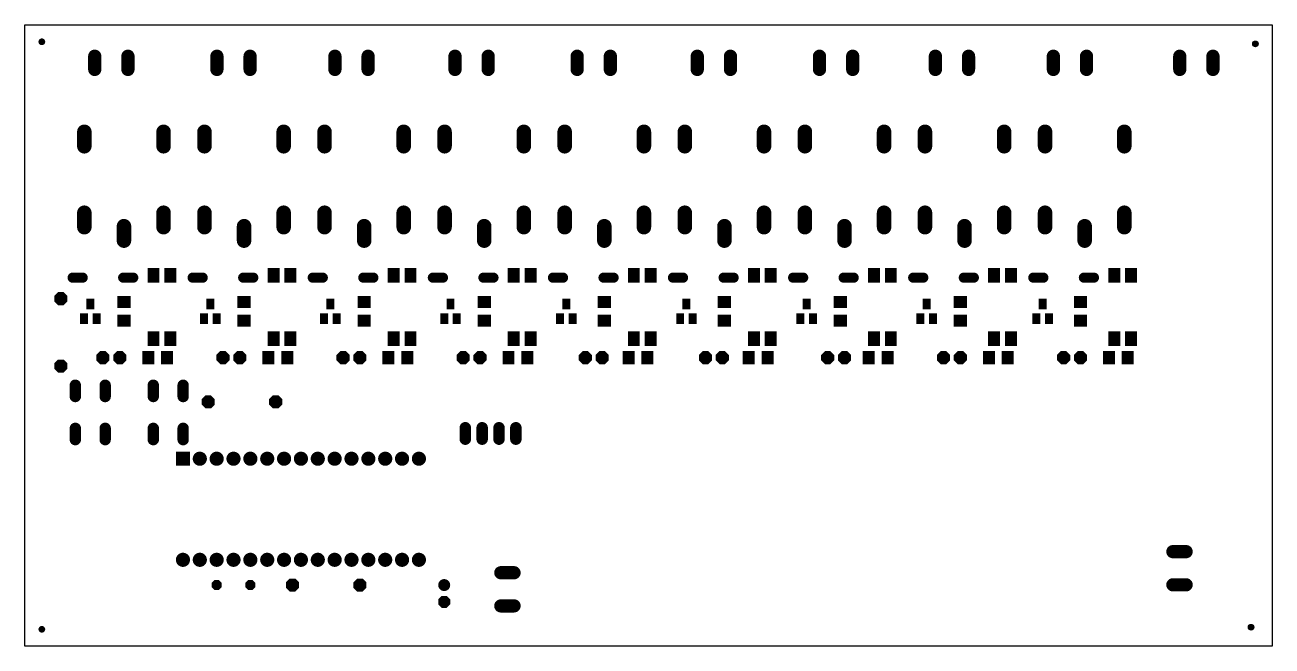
# Model space of a CAD drawing. Header units: millimetres. Extents: x 0 to 653, y 0 to 287.
# Drawn here: x 244.5 to 432.5, y -0.3 to 93.3 of the extents above; entities that cross this region are included whole.
import ezdxf

# ---------------------------------------------------------------- set-up
doc = ezdxf.new("R2010")
doc.units = ezdxf.units.MM
doc.layers.add('20', color=7, linetype='Continuous')
doc.layers.add('29', color=7, linetype='Continuous')

# ---------------------------------------------------------------- blocks, each defined once
blk = doc.blocks.new('ROUNDP')
at = {"const_width": 0.5}
blk.add_lwpolyline([(0, -0.25, 1), (0, 0.25, 1), (0, -0.25)], format="xyb", dxfattribs=at)
blk = doc.blocks.new('OCTAGONP')
at = {"const_width": 0.5}
blk.add_lwpolyline([(-0.25, -0.1036), (-0.25, 0.1036), (-0.1036, 0.25), (0.1036, 0.25), (0.25, 0.1036), (0.25, -0.1036), (0.1036, -0.25), (-0.1036, -0.25), (-0.25, -0.1036), (-0.25, 0.1036)], dxfattribs=at)
blk = doc.blocks.new('LONGP100')
at = {"const_width": 1}
blk.add_lwpolyline([(-0.5, 0), (0.5, 0)], dxfattribs=at)
at = {"const_width": 0.5}
for points in [[(-0.5, 0.25, 1), (-0.5, -0.25)], [(0.5, -0.25, 1), (0.5, 0.25)]]:
    blk.add_lwpolyline(points, format="xyb", dxfattribs=at)
blk = doc.blocks.new('SQUAREP')
blk.add_solid([(-0.5, -0.5), (0.5, -0.5), (-0.5, 0.5), (0.5, 0.5)])
blk = doc.blocks.new('RECT')
blk.add_solid([(-0.5, -0.5), (0.5, -0.5), (-0.5, 0.5), (0.5, 0.5)])

msp = doc.modelspace()

# ---------------------------------------------------------------- linework, layer by layer
at = {"layer": '20'}
for p, q in [((244.55, 93.33), (432.49, 93.33)), ((244.55, -0.32), (244.55, 93.33)), ((432.49, 93.33), (432.49, -0.32)), ((432.49, -0.32), (244.55, -0.32))]:
    msp.add_line(p, q, dxfattribs=at)
for centre in [(247.09, 90.79), (429.97, 90.48), (247.09, 2.21), (429.33, 2.53)]:
    msp.add_circle(centre, 0.4, dxfattribs=at)
at = {"layer": '29', "const_width": 0.502}
for points in [[(247.09, 91.05, -1), (247.09, 90.54, -1), (247.09, 91.05)], [(429.97, 90.73, -1), (429.97, 90.23, -1), (429.97, 90.73)], [(247.09, 2.46, -1), (247.09, 1.96, -1), (247.09, 2.46)], [(429.33, 2.78, -1), (429.33, 2.28, -1), (429.33, 2.78)]]:
    msp.add_lwpolyline(points, format="xyb", dxfattribs=at)

# ---------------------------------------------------------------- block references
at = {"layer": '29'}
for name, p, xscale, yscale, rotation in [('LONGP100', (255.07, 87.62), -1.9939, 1.9939, 90), ('LONGP100', (260.07, 87.62), -1.9939, 1.9939, 90), ('LONGP100', (273.48, 87.62), -1.9939, 1.9939, 90), ('LONGP100', (278.48, 87.62), -1.9939, 1.9939, 90), ('LONGP100', (291.26, 87.62), -1.9939, 1.9939, 90), ('LONGP100', (296.26, 87.62), -1.9939, 1.9939, 90), ('LONGP100', (309.36, 87.62), -1.9939, 1.9939, 90), ('LONGP100', (314.36, 87.62), -1.9939, 1.9939, 90), ('LONGP100', (327.77, 87.62), -1.9939, 1.9939, 90), ('LONGP100', (332.77, 87.62), -1.9939, 1.9939, 90), ('LONGP100', (345.87, 87.62), -1.9939, 1.9939, 90), ('LONGP100', (350.87, 87.62), -1.9939, 1.9939, 90), ('LONGP100', (364.29, 87.62), -1.9939, 1.9939, 90), ('LONGP100', (369.29, 87.62), -1.9939, 1.9939, 90), ('LONGP100', (381.75, 87.62), -1.9939, 1.9939, 90), ('LONGP100', (386.75, 87.62), -1.9939, 1.9939, 90), ('LONGP100', (399.53, 87.62), -1.9939, 1.9939, 90), ('LONGP100', (404.53, 87.62), -1.9939, 1.9939, 90), ('LONGP100', (418.58, 87.62), -1.9939, 1.9939, 90), ('LONGP100', (423.58, 87.62), -1.9939, 1.9939, 90), ('LONGP100', (253.5, 76.13), -2.1844, 2.1844, 270), ('LONGP100', (265.44, 76.13), -2.1844, 2.1844, 270), ('LONGP100', (271.6, 76.13), -2.1844, 2.1844, 270), ('LONGP100', (283.54, 76.13), -2.1844, 2.1844, 270), ('LONGP100', (289.7, 76.13), -2.1844, 2.1844, 270), ('LONGP100', (301.63, 76.13), -2.1844, 2.1844, 270), ('LONGP100', (307.79, 76.13), -2.1844, 2.1844, 270), ('LONGP100', (319.73, 76.13), -2.1844, 2.1844, 270), ('LONGP100', (325.89, 76.13), -2.1844, 2.1844, 270), ('LONGP100', (337.83, 76.13), -2.1844, 2.1844, 270), ('LONGP100', (343.99, 76.13), -2.1844, 2.1844, 270), ('LONGP100', (355.93, 76.13), -2.1844, 2.1844, 270), ('LONGP100', (362.09, 76.13), -2.1844, 2.1844, 270), ('LONGP100', (374.02, 76.13), -2.1844, 2.1844, 270), ('LONGP100', (380.18, 76.13), -2.1844, 2.1844, 270), ('LONGP100', (392.12, 76.13), -2.1844, 2.1844, 270), ('LONGP100', (398.28, 76.13), -2.1844, 2.1844, 270), ('LONGP100', (410.22, 76.13), -2.1844, 2.1844, 270), ('LONGP100', (253.5, 63.93), -2.1844, 2.1844, 270), ('LONGP100', (265.44, 63.93), -2.1844, 2.1844, 270), ('LONGP100', (271.6, 63.93), -2.1844, 2.1844, 270), ('LONGP100', (283.54, 63.93), -2.1844, 2.1844, 270), ('LONGP100', (289.7, 63.93), -2.1844, 2.1844, 270), ('LONGP100', (301.63, 63.93), -2.1844, 2.1844, 270), ('LONGP100', (307.79, 63.93), -2.1844, 2.1844, 270), ('LONGP100', (319.73, 63.93), -2.1844, 2.1844, 270), ('LONGP100', (325.89, 63.93), -2.1844, 2.1844, 270), ('LONGP100', (337.83, 63.93), -2.1844, 2.1844, 270), ('LONGP100', (343.99, 63.93), -2.1844, 2.1844, 270), ('LONGP100', (355.93, 63.93), -2.1844, 2.1844, 270), ('LONGP100', (362.09, 63.93), -2.1844, 2.1844, 270), ('LONGP100', (374.02, 63.93), -2.1844, 2.1844, 270), ('LONGP100', (380.18, 63.93), -2.1844, 2.1844, 270), ('LONGP100', (392.12, 63.93), -2.1844, 2.1844, 270), ('LONGP100', (398.28, 63.93), -2.1844, 2.1844, 270), ('LONGP100', (410.22, 63.93), -2.1844, 2.1844, 270), ('LONGP100', (259.47, 61.9), -2.1844, 2.1844, 270), ('LONGP100', (277.57, 61.9), -2.1844, 2.1844, 270), ('LONGP100', (295.67, 61.9), -2.1844, 2.1844, 270), ('LONGP100', (313.76, 61.9), -2.1844, 2.1844, 270), ('LONGP100', (331.86, 61.9), -2.1844, 2.1844, 270), ('LONGP100', (349.96, 61.9), -2.1844, 2.1844, 270), ('LONGP100', (368.06, 61.9), -2.1844, 2.1844, 270), ('LONGP100', (386.15, 61.9), -2.1844, 2.1844, 270), ('LONGP100', (404.25, 61.9), -2.1844, 2.1844, 270), ('RECT', (263.92, 55.56), -1.8032, 2.2032, 180), ('RECT', (266.46, 55.56), -1.8032, 2.2032, 180), ('RECT', (282.01, 55.56), -1.8032, 2.2032, 180), ('RECT', (284.55, 55.56), -1.8032, 2.2032, 180), ('RECT', (300.11, 55.56), -1.8032, 2.2032, 180), ('RECT', (302.65, 55.56), -1.8032, 2.2032, 180), ('RECT', (318.21, 55.56), -1.8032, 2.2032, 180), ('RECT', (320.75, 55.56), -1.8032, 2.2032, 180), ('RECT', (336.31, 55.56), -1.8032, 2.2032, 180), ('RECT', (338.85, 55.56), -1.8032, 2.2032, 180), ('RECT', (354.4, 55.56), -1.8032, 2.2032, 180), ('RECT', (356.94, 55.56), -1.8032, 2.2032, 180), ('RECT', (372.5, 55.56), -1.8032, 2.2032, 180), ('RECT', (375.04, 55.56), -1.8032, 2.2032, 180), ('RECT', (390.6, 55.56), -1.8032, 2.2032, 180), ('RECT', (393.14, 55.56), -1.8032, 2.2032, 180), ('RECT', (408.7, 55.56), -1.8032, 2.2032, 180), ('RECT', (411.24, 55.56), -1.8032, 2.2032, 180), ('OCTAGONP', (249.95, 52.06), -1.9812, 1.9812, 270), ('RECT', (259.47, 51.58), -1.8032, 2.0062, 90), ('RECT', (277.57, 51.58), -1.8032, 2.0062, 90), ('RECT', (295.67, 51.58), -1.8032, 2.0062, 90), ('RECT', (313.76, 51.58), -1.8032, 2.0062, 90), ('RECT', (331.86, 51.58), -1.8032, 2.0062, 90), ('RECT', (349.96, 51.58), -1.8032, 2.0062, 90), ('RECT', (367.42, 51.58), -1.8032, 2.0062, 90), ('RECT', (385.52, 51.58), -1.8032, 2.0062, 90), ('RECT', (403.62, 51.58), -1.8032, 2.0062, 90), ('RECT', (259.47, 48.73), -1.8032, 2.0062, 90), ('RECT', (277.57, 48.73), -1.8032, 2.0062, 90), ('RECT', (295.67, 48.73), -1.8032, 2.0062, 90), ('RECT', (313.76, 48.73), -1.8032, 2.0062, 90), ('RECT', (331.86, 48.73), -1.8032, 2.0062, 90), ('RECT', (349.96, 48.73), -1.8032, 2.0062, 90), ('RECT', (367.42, 48.73), -1.8032, 2.0062, 90), ('RECT', (385.52, 48.73), -1.8032, 2.0062, 90), ('RECT', (403.62, 48.73), -1.8032, 2.0062, 90), ('OCTAGONP', (256.3, 43.17), -1.9812, 1.9812, 180), ('OCTAGONP', (258.84, 43.17), -1.9812, 1.9812, 180), ('RECT', (263.13, 43.17), -1.8032, 2.0062, 180), ('RECT', (265.97, 43.17), -1.8032, 2.0062, 180), ('OCTAGONP', (274.39, 43.17), -1.9812, 1.9812, 180), ('OCTAGONP', (276.93, 43.17), -1.9812, 1.9812, 180), ('RECT', (281.23, 43.17), -1.8032, 2.0062, 180), ('RECT', (284.07, 43.17), -1.8032, 2.0062, 180), ('OCTAGONP', (292.49, 43.17), -1.9812, 1.9812, 180), ('OCTAGONP', (295.03, 43.17), -1.9812, 1.9812, 180), ('RECT', (299.32, 43.17), -1.8032, 2.0062, 180), ('RECT', (302.17, 43.17), -1.8032, 2.0062, 180), ('OCTAGONP', (310.59, 43.17), -1.9812, 1.9812, 180), ('OCTAGONP', (313.13, 43.17), -1.9812, 1.9812, 180), ('RECT', (317.42, 43.17), -1.8032, 2.0062, 180), ('RECT', (320.27, 43.17), -1.8032, 2.0062, 180), ('OCTAGONP', (329, 43.17), -1.9812, 1.9812, 180), ('OCTAGONP', (331.54, 43.17), -1.9812, 1.9812, 180), ('RECT', (335.52, 43.17), -1.8032, 2.0062, 180), ('RECT', (338.36, 43.17), -1.8032, 2.0062, 180), ('OCTAGONP', (347.1, 43.17), -1.9812, 1.9812, 180), ('OCTAGONP', (349.64, 43.17), -1.9812, 1.9812, 180), ('RECT', (353.62, 43.17), -1.8032, 2.0062, 180), ('RECT', (356.46, 43.17), -1.8032, 2.0062, 180), ('OCTAGONP', (365.52, 43.17), -1.9812, 1.9812, 180), ('OCTAGONP', (368.06, 43.17), -1.9812, 1.9812, 180), ('RECT', (371.71, 43.17), -1.8032, 2.0062, 180), ('RECT', (374.56, 43.17), -1.8032, 2.0062, 180), ('OCTAGONP', (382.98, 43.17), -1.9812, 1.9812, 180), ('OCTAGONP', (385.52, 43.17), -1.9812, 1.9812, 180), ('RECT', (389.81, 43.17), -1.8032, 2.0062, 180), ('RECT', (392.66, 43.17), -1.8032, 2.0062, 180), ('OCTAGONP', (401.08, 43.17), -1.9812, 1.9812, 180), ('OCTAGONP', (403.62, 43.17), -1.9812, 1.9812, 180), ('RECT', (407.91, 43.17), -1.8032, 2.0062, 180), ('RECT', (410.75, 43.17), -1.8032, 2.0062, 180), ('OCTAGONP', (249.95, 41.9), -1.9812, 1.9812, 270), ('LONGP100', (252.14, 38.16), -1.7112, 1.7112, 270), ('LONGP100', (256.64, 38.16), -1.7112, 1.7112, 270), ('LONGP100', (263.89, 38.16), -1.7112, 1.7112, 270), ('LONGP100', (268.39, 38.16), -1.7112, 1.7112, 270), ('OCTAGONP', (272.17, 36.5), -1.9812, 1.9812, 180), ('OCTAGONP', (282.33, 36.5), -1.9812, 1.9812, 180), ('LONGP100', (252.14, 31.66), -1.7112, 1.7112, 270), ('LONGP100', (256.64, 31.66), -1.7112, 1.7112, 270), ('LONGP100', (263.89, 31.66), -1.7112, 1.7112, 270), ('LONGP100', (268.39, 31.66), -1.7112, 1.7112, 270), ('LONGP100', (310.91, 31.74), -1.7272, 1.7272, 90), ('LONGP100', (313.45, 31.74), -1.7272, 1.7272, 90), ('LONGP100', (315.99, 31.74), -1.7272, 1.7272, 90), ('LONGP100', (318.53, 31.74), -1.7272, 1.7272, 90), ('OCTAGONP', (273.44, 8.88), -1.524, 1.524, 180), ('OCTAGONP', (278.52, 8.88), -1.524, 1.524, 180), ('ROUNDP', (307.73, 8.88), -1.8034, 1.8034, 90), ('OCTAGONP', (307.73, 6.34), -1.8034, 1.8034, 90)]:
    msp.add_blockref(name, p, dxfattribs=dict(at, xscale=xscale, yscale=yscale, rotation=rotation))
for name, p, xscale, yscale in [('LONGP100', (252.49, 55.23), -1.524, 1.524), ('LONGP100', (260.11, 55.23), -1.524, 1.524), ('LONGP100', (270.58, 55.23), -1.524, 1.524), ('LONGP100', (278.2, 55.23), -1.524, 1.524), ('LONGP100', (288.68, 55.23), -1.524, 1.524), ('LONGP100', (296.3, 55.23), -1.524, 1.524), ('LONGP100', (306.78, 55.23), -1.524, 1.524), ('LONGP100', (314.4, 55.23), -1.524, 1.524), ('LONGP100', (324.88, 55.23), -1.524, 1.524), ('LONGP100', (332.5, 55.23), -1.524, 1.524), ('LONGP100', (342.97, 55.23), -1.524, 1.524), ('LONGP100', (350.59, 55.23), -1.524, 1.524), ('LONGP100', (361.07, 55.23), -1.524, 1.524), ('LONGP100', (368.69, 55.23), -1.524, 1.524), ('LONGP100', (379.17, 55.23), -1.524, 1.524), ('LONGP100', (386.79, 55.23), -1.524, 1.524), ('LONGP100', (397.27, 55.23), -1.524, 1.524), ('LONGP100', (404.89, 55.23), -1.524, 1.524), ('RECT', (254.39, 51.25), -1.2032, 1.6032), ('RECT', (272.49, 51.25), -1.2032, 1.6032), ('RECT', (290.59, 51.25), -1.2032, 1.6032), ('RECT', (308.68, 51.25), -1.2032, 1.6032), ('RECT', (326.15, 51.25), -1.2032, 1.6032), ('RECT', (344.24, 51.25), -1.2032, 1.6032), ('RECT', (362.34, 51.25), -1.2032, 1.6032), ('RECT', (380.44, 51.25), -1.2032, 1.6032), ('RECT', (397.9, 51.25), -1.2032, 1.6032), ('RECT', (253.44, 49.05), -1.2032, 1.6032), ('RECT', (255.34, 49.05), -1.2032, 1.6032), ('RECT', (271.54, 49.05), -1.2032, 1.6032), ('RECT', (273.44, 49.05), -1.2032, 1.6032), ('RECT', (289.64, 49.05), -1.2032, 1.6032), ('RECT', (291.54, 49.05), -1.2032, 1.6032), ('RECT', (307.73, 49.05), -1.2032, 1.6032), ('RECT', (309.63, 49.05), -1.2032, 1.6032), ('RECT', (325.2, 49.05), -1.2032, 1.6032), ('RECT', (327.1, 49.05), -1.2032, 1.6032), ('RECT', (343.29, 49.05), -1.2032, 1.6032), ('RECT', (345.19, 49.05), -1.2032, 1.6032), ('RECT', (361.39, 49.05), -1.2032, 1.6032), ('RECT', (363.29, 49.05), -1.2032, 1.6032), ('RECT', (379.49, 49.05), -1.2032, 1.6032), ('RECT', (381.39, 49.05), -1.2032, 1.6032), ('RECT', (396.95, 49.05), -1.2032, 1.6032), ('RECT', (398.85, 49.05), -1.2032, 1.6032), ('RECT', (263.92, 46.02), -1.8032, 2.2032), ('RECT', (266.46, 46.02), -1.8032, 2.2032), ('RECT', (282.01, 46.02), -1.8032, 2.2032), ('RECT', (284.55, 46.02), -1.8032, 2.2032), ('RECT', (300.11, 46.02), -1.8032, 2.2032), ('RECT', (302.65, 46.02), -1.8032, 2.2032), ('RECT', (318.21, 46.02), -1.8032, 2.2032), ('RECT', (320.75, 46.02), -1.8032, 2.2032), ('RECT', (336.31, 46.02), -1.8032, 2.2032), ('RECT', (338.85, 46.02), -1.8032, 2.2032), ('RECT', (354.4, 46.02), -1.8032, 2.2032), ('RECT', (356.94, 46.02), -1.8032, 2.2032), ('RECT', (372.5, 46.02), -1.8032, 2.2032), ('RECT', (375.04, 46.02), -1.8032, 2.2032), ('RECT', (390.6, 46.02), -1.8032, 2.2032), ('RECT', (393.14, 46.02), -1.8032, 2.2032), ('RECT', (408.7, 46.02), -1.8032, 2.2032), ('RECT', (411.24, 46.02), -1.8032, 2.2032), ('SQUAREP', (268.36, 27.93), -2.1336, 2.1336), ('ROUNDP', (270.9, 27.93), -2.1336, 2.1336), ('ROUNDP', (273.44, 27.93), -2.1336, 2.1336), ('ROUNDP', (275.98, 27.93), -2.1336, 2.1336), ('ROUNDP', (278.52, 27.93), -2.1336, 2.1336), ('ROUNDP', (281.06, 27.93), -2.1336, 2.1336), ('ROUNDP', (283.6, 27.93), -2.1336, 2.1336), ('ROUNDP', (286.14, 27.93), -2.1336, 2.1336), ('ROUNDP', (288.68, 27.93), -2.1336, 2.1336), ('ROUNDP', (291.22, 27.93), -2.1336, 2.1336), ('ROUNDP', (293.76, 27.93), -2.1336, 2.1336), ('ROUNDP', (296.3, 27.93), -2.1336, 2.1336), ('ROUNDP', (298.84, 27.93), -2.1336, 2.1336), ('ROUNDP', (301.38, 27.93), -2.1336, 2.1336), ('ROUNDP', (303.92, 27.93), -2.1336, 2.1336), ('ROUNDP', (268.36, 12.69), -2.1336, 2.1336), ('ROUNDP', (270.9, 12.69), -2.1336, 2.1336), ('ROUNDP', (273.44, 12.69), -2.1336, 2.1336), ('ROUNDP', (275.98, 12.69), -2.1336, 2.1336), ('ROUNDP', (278.52, 12.69), -2.1336, 2.1336), ('ROUNDP', (281.06, 12.69), -2.1336, 2.1336), ('ROUNDP', (283.6, 12.69), -2.1336, 2.1336), ('ROUNDP', (286.14, 12.69), -2.1336, 2.1336), ('ROUNDP', (288.68, 12.69), -2.1336, 2.1336), ('ROUNDP', (291.22, 12.69), -2.1336, 2.1336), ('ROUNDP', (293.76, 12.69), -2.1336, 2.1336), ('ROUNDP', (296.3, 12.69), -2.1336, 2.1336), ('ROUNDP', (298.84, 12.69), -2.1336, 2.1336), ('ROUNDP', (301.38, 12.69), -2.1336, 2.1336), ('ROUNDP', (303.92, 12.69), -2.1336, 2.1336), ('LONGP100', (418.54, 13.92), -1.9939, 1.9939), ('LONGP100', (317.26, 10.74), -1.9939, 1.9939), ('OCTAGONP', (284.87, 8.88), -1.9812, 1.9812), ('OCTAGONP', (295.03, 8.88), -1.9812, 1.9812), ('LONGP100', (418.54, 8.92), -1.9939, 1.9939), ('LONGP100', (317.26, 5.74), -1.9939, 1.9939)]:
    msp.add_blockref(name, p, dxfattribs=dict(at, xscale=xscale, yscale=yscale))

doc.saveas('drawing.dxf')
